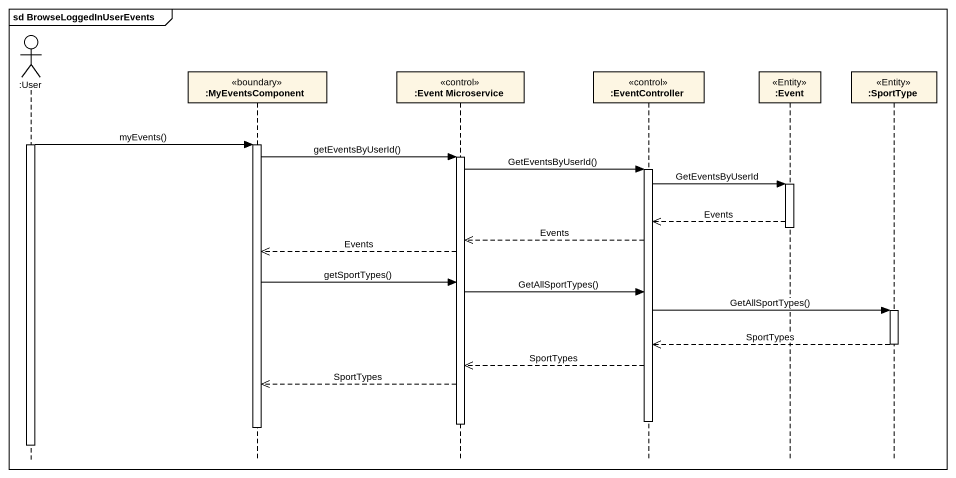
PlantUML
@startuml
mainframe sd BrowseLoggedInUserEvents
hide footbox
actor ":User" as User
participant ":MyEventsComponent" as MyEventsComponent <<boundary>>
participant ":Event Microservice" as Event_Microservice <<control>>
participant ":EventController" as EventController <<control>>
participant ":Event" as Event <<Entity>>
participant ":SportType" as SportType <<Entity>>

activate User
User -> MyEventsComponent : myEvents()
activate MyEventsComponent
MyEventsComponent -> Event_Microservice : getEventsByUserId()
activate Event_Microservice
Event_Microservice -> EventController : GetEventsByUserId()
activate EventController
EventController -> Event : GetEventsByUserId
activate Event
Event -->> EventController : Events
deactivate Event
EventController -->> Event_Microservice : Events
Event_Microservice -->> MyEventsComponent : Events
MyEventsComponent -> Event_Microservice : getSportTypes()
Event_Microservice -> EventController : GetAllSportTypes()
EventController -> SportType : GetAllSportTypes()
activate SportType
SportType -->> EventController : SportTypes
deactivate SportType
EventController -->> Event_Microservice : SportTypes
Event_Microservice -->> MyEventsComponent : SportTypes
deactivate EventController
deactivate Event_Microservice
deactivate MyEventsComponent
deactivate User
@enduml
